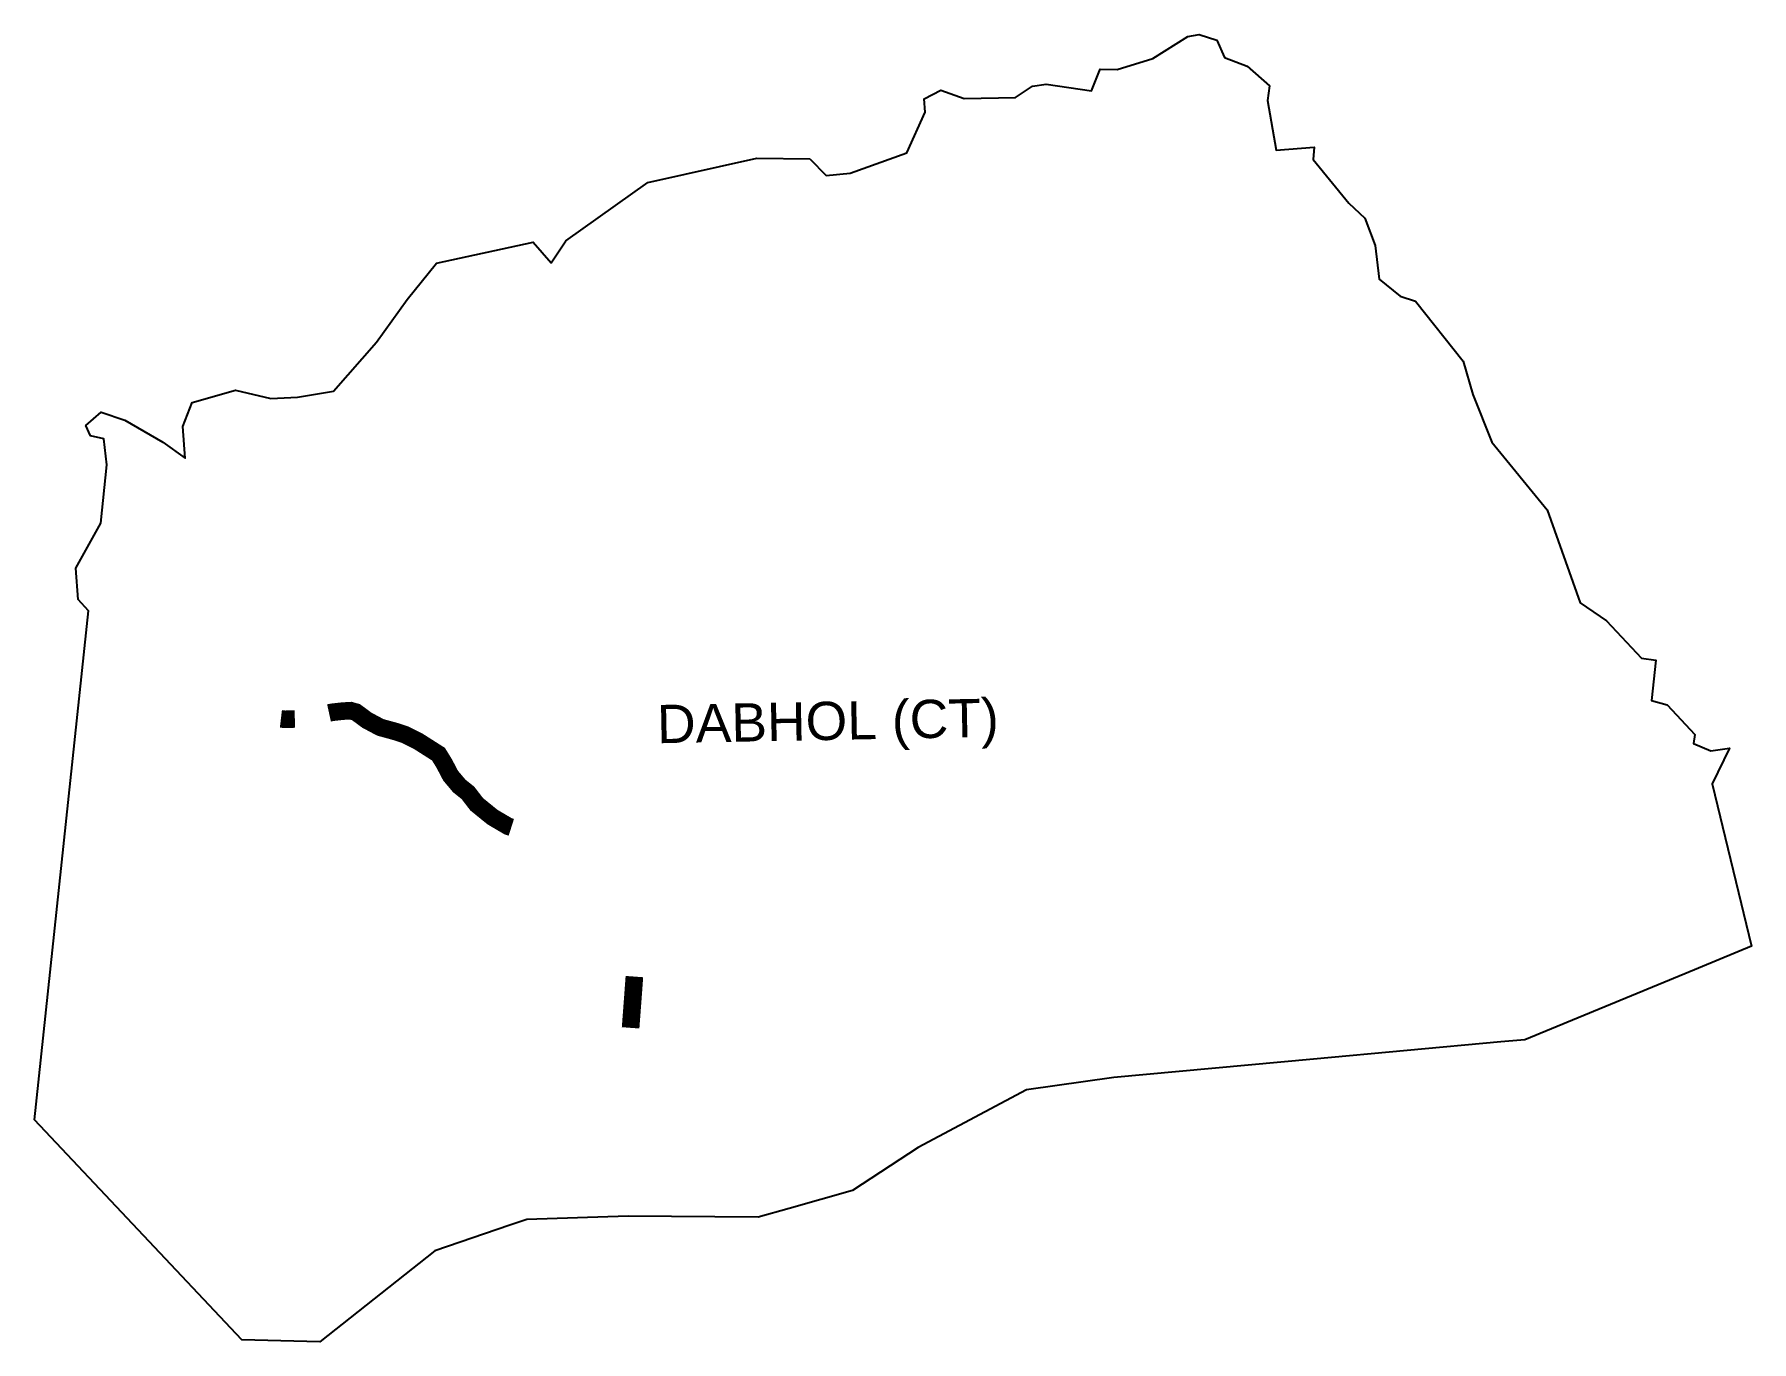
# Model space of a CAD drawing. Header units: metres. Extents: x 303788 to 308665, y 1944228 to 1947942.
import ezdxf

# ---------------------------------------------------------------- set-up
doc = ezdxf.new("R2010")
doc.units = ezdxf.units.M
doc.header["$MEASUREMENT"] = 0
doc.layers.add('ARTIFICIALLY PROTECTED', color=10, linetype='Continuous')
doc.layers.add('VILLAGE NAME', color=250, linetype='Continuous')
doc.styles.get("Standard").update_dxf_attribs({"font": 'simplex.shx'})

msp = doc.modelspace()

# ---------------------------------------------------------------- linework, layer by layer
at = {"color": 3, "flags": 128}
for points in [[(305990.5, 1947587.7), (306036.8, 1947541.1), (306105.4, 1947547.6), (306266.3, 1947605.2), (306318.3, 1947720.3), (306314.8, 1947758.2), (306362.8, 1947783.5), (306428.8, 1947759.2), (306574.7, 1947762), (306622.3, 1947794.7), (306661.9, 1947800.2), (306790.6, 1947780.8), (306814.5, 1947842.9), (306863.1, 1947841.7), (306964.7, 1947872.7), (307063.5, 1947935.4), (307096.4, 1947941.7), (307146.5, 1947924.9), (307167.5, 1947875.9), (307232.1, 1947851.7), (307296.1, 1947795.1), (307290.4, 1947754.2), (307314.7, 1947612.3), (307422.9, 1947620.9), (307419.9, 1947586.2), (307521.4, 1947462.4), (307566, 1947419.7), (307595.3, 1947341.8), (307606.8, 1947245.9), (307666.5, 1947197.6), (307709.9, 1947184.1), (307845.9, 1947012.9), (307872.8, 1946918.6), (307926.9, 1946783.4), (308084.5, 1946591.3), (308177.6, 1946326.5), (308252.3, 1946275.7), (308352.2, 1946170), (308392.3, 1946164.2), (308380.7, 1946049.6), (308424.5, 1946037.1), (308503.8, 1945952.6), (308499.4, 1945927.3), (308549.3, 1945907), (308601.5, 1945914.5), (308552.6, 1945813.1), (308664.8, 1945351.3), (308474.9, 1945273), (308021.2, 1945085.8), (307952.2, 1945079.5), (307420.6, 1945030.9), (306853.6, 1944979), (306605.6, 1944944), (306298.4, 1944780.2), (306111.6, 1944657.7), (305932.2, 1944606.7), (305843.9, 1944581.6), (305474.9, 1944585), (305186.4, 1944575.7), (305138.1, 1944559.2), (304925.5, 1944486.2), (304599, 1944228.3), (304377.7, 1944233.1), (303788.4, 1944858.7), (303941.7, 1946304.1), (303912.7, 1946336.3), (303906.1, 1946425.6), (303976.7, 1946553.6), (303993.9, 1946719.2), (303985.5, 1946792.9), (303948.2, 1946801.3), (303935, 1946830.7), (303978.3, 1946868.1), (304045.2, 1946846.1), (304153, 1946783.5), (304216.8, 1946738.1), (304209.8, 1946828.1), (304236.7, 1946896.4), (304359.1, 1946930.9), (304460.3, 1946907.4), (304535.8, 1946910.8), (304637.6, 1946927.8), (304759.7, 1947067.2), (304846.8, 1947188.6), (304930.7, 1947291.5), (305205, 1947351.4), (305255.7, 1947292.6), (305297.4, 1947354.8), (305530.7, 1947520.9), (305840.2, 1947589.6)], [(305840.2, 1947589.6), (305990.5, 1947587.7)]]:
    msp.add_lwpolyline(points, dxfattribs=at)
at = {"layer": 'ARTIFICIALLY PROTECTED', "const_width": 50, "flags": 128}
for points in [[(304488.5, 1945997.4), (304500.4, 1945996), (304528.1, 1945997)], [(304625.1, 1946014.1), (304633.8, 1946016), (304663.6, 1946019.3), (304686.6, 1946020.6), (304701.9, 1946016.3), (304708.6, 1946011.3), (304733, 1945993.3), (304770.8, 1945973.2), (304817.7, 1945960.3), (304841.6, 1945952.1), (304878.5, 1945933.6), (304935.9, 1945897.1), (304952.6, 1945870), (304970.5, 1945835.8), (304995, 1945806.8), (305019.5, 1945787.2), (305044.4, 1945754.8), (305089.5, 1945718.2), (305133.7, 1945692.2), (305142.8, 1945689.3)], [(305492.3, 1945265.3), (305488.3, 1945210.5), (305481.5, 1945119.7)]]:
    msp.add_lwpolyline(points, dxfattribs=at)

# ---------------------------------------------------------------- texts
at = {"layer": 'VILLAGE NAME', "insert": (305555.4, 1946036.7), "char_height": 108.748, "attachment_point": 1, "rotation": 1.1028}
msp.add_mtext_dynamic_manual_height_columns('{\\fArial|b0|i0|c0|p34;DABHOL (CT)}', width=1571.314, gutter_width=543.7, heights=[0], dxfattribs=at)

doc.saveas('drawing.dxf')
